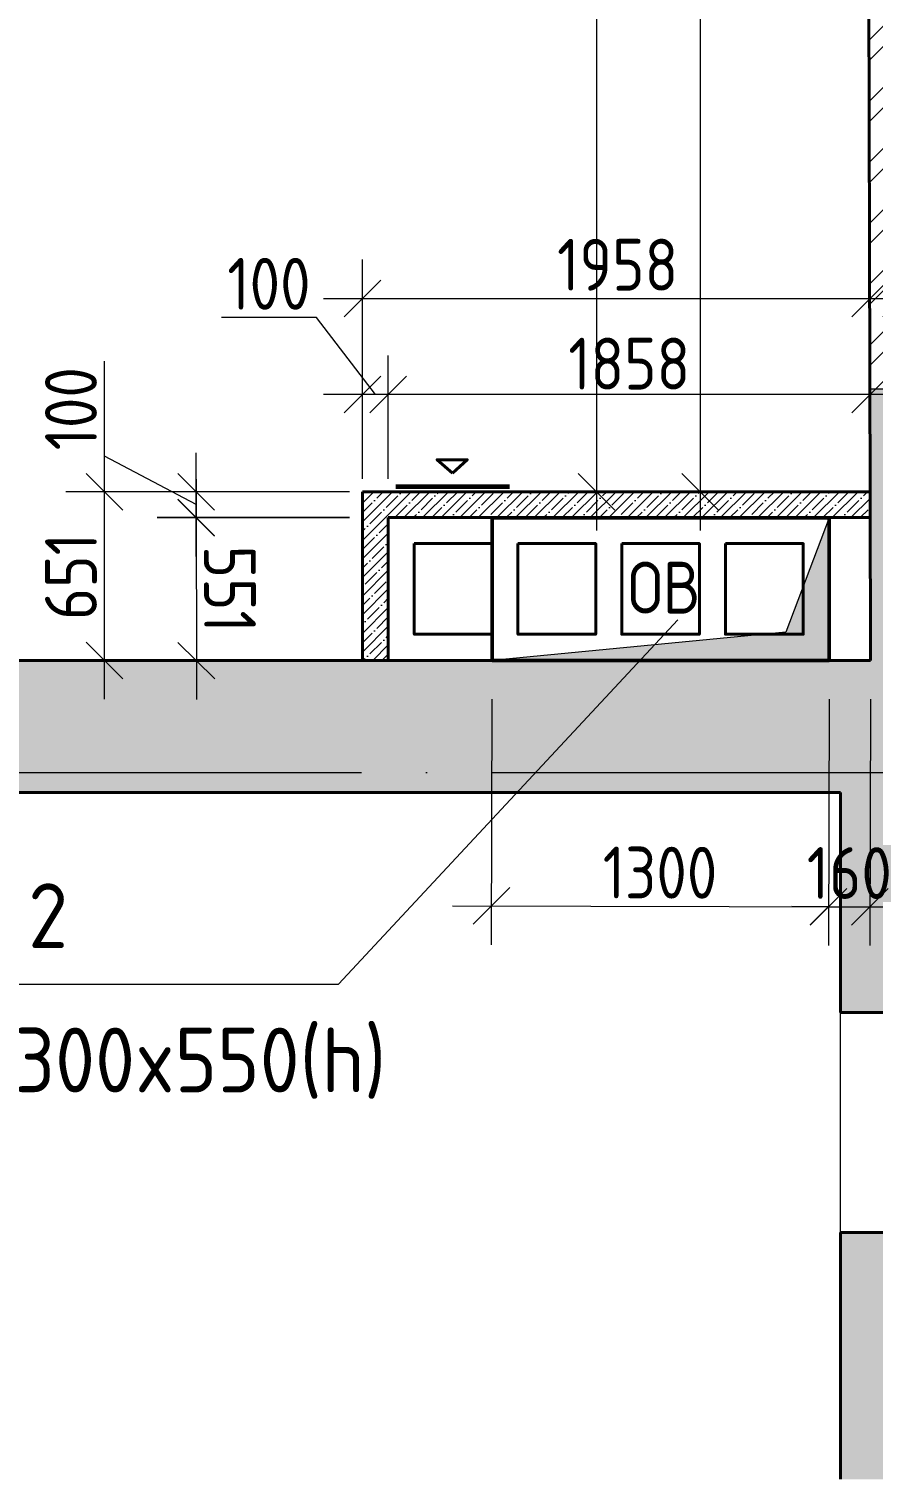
# Model space of a CAD drawing. Header units: millimetres. Extents: x 3050 to 430575, y -569542 to 36130.
# Drawn here: x 276551 to 279806, y -424731 to -419146 of the extents above; entities that cross this region are included whole.
import ezdxf

# ---------------------------------------------------------------- set-up
doc = ezdxf.new("R2010")
doc.units = ezdxf.units.MM
doc.linetypes.add('ADSK_Линия сетки', pattern=[25, 20, -2.5, 0, -2.5])
for name, color, linetype, lineweight in [('Марки', 7, 'Continuous', 20), ('Марки помещений', 7, 'Continuous', 20), ('Обобщенные модели', 7, 'Continuous', 18), ('Оси', 7, 'Continuous', 9), ('Размеры', 7, 'Continuous', 9), ('Стены внутренние', 7, 'Continuous', 18), ('Стены наружные', 7, 'Continuous', 18), ('Стены штриховка', 7, 'Continuous', 18), ('Узлы', 7, 'Continuous', 18)]:
    doc.layers.add(name, color=color, linetype=linetype, lineweight=lineweight)
doc.styles.add('GOST Common', font='GOST_Common.ttf', dxfattribs={"width": 0.9, "height": 200})
doc.styles.add('GOST Common_2', font='GOST_Common.ttf', dxfattribs={"width": 0.9, "height": 250})
doc.styles.add('ISOCPEUR_1', font='isocpeur.ttf', dxfattribs={"width": 0.9, "height": 250})
doc.dimstyles.new('ADSK_Основной_2_мм_Округление_до_1_мм', dxfattribs={"dimscale": 304.8, "dimtxt": 201.142999, "dimasz": 0.463911, "dimexe": 0.492126, "dimexo": 0.492126, "dimgap": 0.098425, "dimtad": 1, "dimdec": 0, "dimdsep": 46, "dimtxsty": 'GOST Common', "dimblk1": 'OBLIQUE', "dimblk2": 'OBLIQUE', "dimsah": 1, "dimcen": 0.09, "dimdle": 0.492126, "dimazin": 2, "dimtfac": 1, "dimtdec": 4, "dimtix": 1, "dimtmove": 0, "dimatfit": 3, "dimfxl": 1, "dimtvp": 1, "dimtolj": 1, "dimtzin": 0, "dimlwd": 20, "dimlwe": 20, "dimarcsym": 2})
doc.dimstyles.new('ADSK_Основной_2_мм_Округление_до_1_мм_1', dxfattribs={"dimscale": 304.8, "dimtxt": 201.142999, "dimasz": 0.463911, "dimexe": 0.492126, "dimexo": 0.492126, "dimgap": 0.098425, "dimtad": 1, "dimdec": 0, "dimdsep": 46, "dimtxsty": 'GOST Common', "dimblk1": 'OBLIQUE', "dimblk2": 'OBLIQUE', "dimsah": 1, "dimcen": 0.09, "dimdle": 0.492126, "dimazin": 2, "dimtfac": 1, "dimtdec": 4, "dimtix": 1, "dimtmove": 1, "dimatfit": 3, "dimfxl": 1, "dimtvp": 1, "dimtolj": 1, "dimtzin": 0, "dimlwd": 20, "dimlwe": 20, "dimarcsym": 2})

# ---------------------------------------------------------------- blocks, each defined once
blk = doc.blocks.new('_Oblique')
at = {"color": 0, "linetype": 'ByBlock', "lineweight": -2}
blk.add_line((-0.5, -0.5), (0.5, 0.5), dxfattribs=at)
blk = doc.blocks.new('*D10106')
at = {"layer": 'Defpoints', "color": 0, "transparency": 16777216}
for p in [(277936.6, -421031.6), (277196.2, -421583.6), (277836.6, -421582.7)]:
    blk.add_point(p, dxfattribs=at)
at = {"layer": 'Размеры', "color": 0, "lineweight": 20, "transparency": 16777216}
for p, q in [((277195.2, -420882.7), (277196.5, -421733.6)), ((277786.6, -421031.8), (277045.4, -421032.9)), ((277686.6, -421582.9), (277046.2, -421583.9))]:
    blk.add_line(p, q, dxfattribs=at)
at = {"layer": 'Размеры', "color": 0, "lineweight": 20, "transparency": 16777216, "xscale": 141.4, "yscale": 141.4, "zscale": 141.4}
for p, rotation in [((277195.4, -421032.7), 90.08814176504671), ((277196.2, -421583.6), 270.0881417650468)]:
    blk.add_blockref('_Oblique', p, dxfattribs=dict(at, rotation=rotation))
at = {"layer": 'Размеры', "color": 0, "lineweight": 20, "transparency": 16777216, "insert": (277325.8, -421308), "char_height": 200, "width": 560.473, "attachment_point": 5, "rotation": 270.0881, "style": 'GOST Common'}
blk.add_mtext('\\A1;551', dxfattribs=at)
blk = doc.blocks.new('*D11722')
at = {"layer": 'Defpoints', "color": 0, "lineweight": 40, "transparency": 16777216}
for p in [(279636.6, -421582.7), (279796.4, -421582.6), (279793.9, -422533.7)]:
    blk.add_point(p, dxfattribs=at)
at = {"layer": 'Размеры', "color": 0, "lineweight": 20, "transparency": 16777216}
for p, q in [((279636.2, -421732.7), (279633.7, -422683.2)), ((279796, -421732.6), (279793.5, -422683.7)), ((279634.1, -422533.2), (279492.7, -422532.9)), ((279634.1, -422533.2), (279793.9, -422533.7)), ((279793.9, -422533.7), (279935.3, -422534))]:
    blk.add_line(p, q, dxfattribs=at)
at = {"layer": 'Размеры', "color": 0, "lineweight": 20, "transparency": 16777216, "xscale": 141.4, "yscale": 141.4, "zscale": 141.4}
for p, rotation in [((279634.1, -422533.2), 359.8485505273595), ((279793.9, -422533.7), 179.8485505273595)]:
    blk.add_blockref('_Oblique', p, dxfattribs=dict(at, rotation=rotation))
at = {"layer": 'Размеры', "color": 0, "lineweight": 20, "transparency": 16777216, "insert": (279714.4, -422403.5), "char_height": 200, "width": 560.473, "attachment_point": 5, "rotation": 359.8486, "style": 'GOST Common'}
blk.add_mtext('\\A1;160', dxfattribs=at)
blk = doc.blocks.new('*D11723')
at = {"layer": 'Defpoints', "color": 0, "transparency": 16777216}
for p in [(277936.6, -421031.6), (277196.2, -421583.6), (277836.6, -421582.7)]:
    blk.add_point(p, dxfattribs=at)
at = {"layer": 'Размеры', "color": 0, "lineweight": 20, "transparency": 16777216}
for p, q in [((277195.2, -420882.7), (277196.5, -421733.6)), ((277786.6, -421031.8), (277045.4, -421032.9)), ((277686.6, -421582.9), (277046.2, -421583.9))]:
    blk.add_line(p, q, dxfattribs=at)
at = {"layer": 'Размеры', "color": 0, "lineweight": 20, "transparency": 16777216, "xscale": 141.4, "yscale": 141.4, "zscale": 141.4}
for p, rotation in [((277195.4, -421032.7), 90.08814176505051), ((277196.2, -421583.6), 270.0881417650505)]:
    blk.add_blockref('_Oblique', p, dxfattribs=dict(at, rotation=rotation))
at = {"layer": 'Размеры', "color": 0, "lineweight": 20, "transparency": 16777216, "insert": (277325.8, -421308), "char_height": 200, "width": 560.473, "attachment_point": 5, "rotation": 270.0881, "style": 'GOST Common'}
blk.add_mtext('\\A1;551', dxfattribs=at)
blk = doc.blocks.new('*D11724')
at = {"layer": 'Defpoints', "color": 0, "lineweight": 40, "transparency": 16777216}
for p in [(278336.6, -421582.7), (279636.6, -421582.6), (279634.1, -422533.5)]:
    blk.add_point(p, dxfattribs=at)
at = {"layer": 'Размеры', "color": 0, "lineweight": 20, "transparency": 16777216}
for p, q in [((278336.2, -421732.7), (278333.7, -422680.1)), ((279636.2, -421732.6), (279633.7, -422683.5)), ((278184.1, -422529.7), (279784.1, -422533.9))]:
    blk.add_line(p, q, dxfattribs=at)
at = {"layer": 'Размеры', "color": 0, "lineweight": 20, "transparency": 16777216, "xscale": 141.4, "yscale": 141.4, "zscale": 141.4}
for p, rotation in [((278334.1, -422530.1), 179.8485505273595), ((279634.1, -422533.5), 359.8485505273595)]:
    blk.add_blockref('_Oblique', p, dxfattribs=dict(at, rotation=rotation))
at = {"layer": 'Размеры', "color": 0, "lineweight": 20, "transparency": 16777216, "insert": (278984.4, -422401.8), "char_height": 200, "width": 560.473, "attachment_point": 5, "rotation": 359.8486, "style": 'GOST Common'}
blk.add_mtext('\\A1;1300', dxfattribs=at)
blk = doc.blocks.new('*D12210')
at = {"layer": 'Defpoints', "color": 0, "transparency": 16777216}
for p in [(279778.1, -415866.4), (279138.9, -420931.6), (279794.7, -420931.6)]:
    blk.add_point(p, dxfattribs=at)
at = {"layer": 'Размеры', "color": 0, "lineweight": 20, "transparency": 16777216}
for p, q in [((279138.9, -415716.4), (279138.9, -421081.6)), ((279628.1, -415866.4), (278988.9, -415866.4)), ((279644.7, -420931.6), (278988.9, -420931.6))]:
    blk.add_line(p, q, dxfattribs=at)
at = {"layer": 'Размеры', "color": 0, "lineweight": 20, "transparency": 16777216, "xscale": 141.4, "yscale": 141.4, "zscale": 141.4}
for p, rotation in [((279138.9, -415866.4), 90), ((279138.9, -420931.6), 270)]:
    blk.add_blockref('_Oblique', p, dxfattribs=dict(at, rotation=rotation))
at = {"layer": 'Размеры', "color": 0, "transparency": 16777216, "insert": (279011.4, -418058.5), "char_height": 200, "attachment_point": 5, "rotation": 90, "style": 'GOST Common'}
blk.add_mtext('\\A1;5065', dxfattribs=at)
blk = doc.blocks.new('*D12211')
at = {"layer": 'Defpoints', "color": 0, "transparency": 16777216}
for p in [(277936.6, -420556.1), (279794.7, -420931.6), (277936.6, -421031.6)]:
    blk.add_point(p, dxfattribs=at)
at = {"layer": 'Размеры', "color": 0, "lineweight": 20, "transparency": 16777216}
for p, q in [((277936.6, -420881.6), (277936.6, -420406.1)), ((279794.7, -420781.6), (279794.7, -420406.1)), ((279944.7, -420556.1), (277786.6, -420556.1))]:
    blk.add_line(p, q, dxfattribs=at)
at = {"layer": 'Размеры', "color": 0, "lineweight": 20, "transparency": 16777216, "xscale": 141.4, "yscale": 141.4, "zscale": 141.4, "rotation": 180}
blk.add_blockref('_Oblique', (277936.6, -420556.1), dxfattribs=at)
at = {"layer": 'Размеры', "color": 0, "lineweight": 20, "transparency": 16777216, "xscale": 141.4, "yscale": 141.4, "zscale": 141.4}
blk.add_blockref('_Oblique', (279794.7, -420556.1), dxfattribs=at)
at = {"layer": 'Размеры', "color": 0, "transparency": 16777216, "insert": (278865.7, -420437.3), "char_height": 200, "attachment_point": 5, "style": 'GOST Common'}
blk.add_mtext('\\A1;1858', dxfattribs=at)
blk = doc.blocks.new('*D12212')
at = {"layer": 'Defpoints', "color": 0, "transparency": 16777216}
for p in [(277836.6, -420556.1), (277836.6, -421031.6), (277936.6, -421031.6)]:
    blk.add_point(p, dxfattribs=at)
at = {"layer": 'Размеры', "color": 0, "lineweight": 20, "transparency": 16777216}
for p, q in [((277659.3, -420259.2), (277293.3, -420259.2)), ((277886.6, -420556.1), (277659.3, -420259.2)), ((277836.6, -420881.6), (277836.6, -420406.1)), ((277936.6, -420881.6), (277936.6, -420406.1)), ((278086.6, -420556.1), (277686.6, -420556.1))]:
    blk.add_line(p, q, dxfattribs=at)
at = {"layer": 'Размеры', "color": 0, "lineweight": 20, "transparency": 16777216, "xscale": 141.4, "yscale": 141.4, "zscale": 141.4, "rotation": 180}
blk.add_blockref('_Oblique', (277836.6, -420556.1), dxfattribs=at)
at = {"layer": 'Размеры', "color": 0, "lineweight": 20, "transparency": 16777216, "xscale": 141.4, "yscale": 141.4, "zscale": 141.4}
blk.add_blockref('_Oblique', (277936.6, -420556.1), dxfattribs=at)
at = {"layer": 'Размеры', "color": 0, "transparency": 16777216, "insert": (277476.3, -420129.2), "char_height": 200, "attachment_point": 5, "style": 'GOST Common'}
blk.add_mtext('\\A1;100', dxfattribs=at)
blk = doc.blocks.new('*D12213')
at = {"layer": 'Defpoints', "color": 0, "transparency": 16777216}
for p in [(277195.4, -420931.6), (277936.6, -420931.6), (277936.6, -421031.6)]:
    blk.add_point(p, dxfattribs=at)
at = {"layer": 'Размеры', "color": 0, "lineweight": 20, "transparency": 16777216}
for p, q in [((276842.7, -420794.3), (276842.7, -420428.3)), ((277195.4, -420981.6), (276842.7, -420794.3)), ((277195.4, -421181.6), (277195.4, -420781.6)), ((277786.6, -420931.6), (277045.4, -420931.6)), ((277786.6, -421031.6), (277045.4, -421031.6))]:
    blk.add_line(p, q, dxfattribs=at)
at = {"layer": 'Размеры', "color": 0, "lineweight": 20, "transparency": 16777216, "xscale": 141.4, "yscale": 141.4, "zscale": 141.4}
for p, rotation in [((277195.4, -420931.6), 90), ((277195.4, -421031.6), 270)]:
    blk.add_blockref('_Oblique', p, dxfattribs=dict(at, rotation=rotation))
at = {"layer": 'Размеры', "color": 0, "transparency": 16777216, "insert": (276712.7, -420611.3), "char_height": 200, "attachment_point": 5, "rotation": 90, "style": 'GOST Common'}
blk.add_mtext('\\A1;100', dxfattribs=at)
blk = doc.blocks.new('*D12214')
at = {"layer": 'Defpoints', "color": 0, "transparency": 16777216}
for p in [(276842.7, -420931.6), (277836.6, -420931.6), (277836.6, -421582.7)]:
    blk.add_point(p, dxfattribs=at)
at = {"layer": 'Размеры', "color": 0, "lineweight": 20, "transparency": 16777216}
for p, q in [((276842.7, -421732.7), (276842.7, -420781.6)), ((277686.6, -420931.6), (276692.7, -420931.6)), ((277686.6, -421582.7), (276692.7, -421582.7))]:
    blk.add_line(p, q, dxfattribs=at)
at = {"layer": 'Размеры', "color": 0, "lineweight": 20, "transparency": 16777216, "xscale": 141.4, "yscale": 141.4, "zscale": 141.4}
for p, rotation in [((276842.7, -420931.6), 90), ((276842.7, -421582.7), 270)]:
    blk.add_blockref('_Oblique', p, dxfattribs=dict(at, rotation=rotation))
at = {"layer": 'Размеры', "color": 0, "transparency": 16777216, "insert": (276712.7, -421259.1), "char_height": 200, "attachment_point": 5, "rotation": 90, "style": 'GOST Common'}
blk.add_mtext('\\A1;651', dxfattribs=at)
blk = doc.blocks.new('*D12215')
at = {"layer": 'Defpoints', "color": 0, "transparency": 16777216}
for p in [(279794.7, -420185.6), (277836.6, -420931.6), (279794.7, -420931.6)]:
    blk.add_point(p, dxfattribs=at)
at = {"layer": 'Размеры', "color": 0, "lineweight": 20, "transparency": 16777216}
for p, q in [((277836.6, -420781.6), (277836.6, -420035.6)), ((279794.7, -420781.6), (279794.7, -420035.6)), ((277686.6, -420185.6), (279944.7, -420185.6))]:
    blk.add_line(p, q, dxfattribs=at)
at = {"layer": 'Размеры', "color": 0, "lineweight": 20, "transparency": 16777216, "xscale": 141.4, "yscale": 141.4, "zscale": 141.4, "rotation": 180}
blk.add_blockref('_Oblique', (277836.6, -420185.6), dxfattribs=at)
at = {"layer": 'Размеры', "color": 0, "lineweight": 20, "transparency": 16777216, "xscale": 141.4, "yscale": 141.4, "zscale": 141.4}
blk.add_blockref('_Oblique', (279794.7, -420185.6), dxfattribs=at)
at = {"layer": 'Размеры', "color": 0, "transparency": 16777216, "insert": (278821.1, -420055.6), "char_height": 200, "attachment_point": 5, "style": 'GOST Common'}
blk.add_mtext('\\A1;1958', dxfattribs=at)
blk = doc.blocks.new('*D12222')
at = {"layer": 'Defpoints', "color": 0, "transparency": 16777216}
for p in [(279768.1, -413356.6), (278739.7, -420931.6), (279794.7, -420931.6)]:
    blk.add_point(p, dxfattribs=at)
at = {"layer": 'Размеры', "color": 0, "lineweight": 20, "transparency": 16777216}
for p, q in [((278739.7, -413206.6), (278739.7, -421081.6)), ((279618.1, -413356.6), (278589.7, -413356.6)), ((279644.7, -420931.6), (278589.7, -420931.6))]:
    blk.add_line(p, q, dxfattribs=at)
at = {"layer": 'Размеры', "color": 0, "lineweight": 20, "transparency": 16777216, "xscale": 141.4, "yscale": 141.4, "zscale": 141.4}
for p, rotation in [((278739.7, -413356.6), 90), ((278739.7, -420931.6), 270)]:
    blk.add_blockref('_Oblique', p, dxfattribs=dict(at, rotation=rotation))
at = {"layer": 'Размеры', "color": 0, "transparency": 16777216, "insert": (278493.9, -416965.2), "char_height": 200, "attachment_point": 5, "rotation": 90, "style": 'GOST Common'}
blk.add_mtext('\\A1;7575', dxfattribs=at)
blk = doc.blocks.new('*D12239')
at = {"layer": 'Defpoints', "color": 0, "transparency": 16777216}
for p in [(281308.7, -420185.6), (279914.4, -420803.5), (281308.7, -420803.5)]:
    blk.add_point(p, dxfattribs=at)
at = {"layer": 'Размеры', "color": 0, "lineweight": 20, "transparency": 16777216}
for p, q in [((279914.4, -420653.5), (279914.4, -420035.6)), ((281308.7, -420653.5), (281308.7, -420035.6)), ((279764.4, -420185.6), (281458.7, -420185.6))]:
    blk.add_line(p, q, dxfattribs=at)
at = {"layer": 'Размеры', "color": 0, "lineweight": 20, "transparency": 16777216, "xscale": 141.4, "yscale": 141.4, "zscale": 141.4, "rotation": 180}
blk.add_blockref('_Oblique', (279914.4, -420185.6), dxfattribs=at)
at = {"layer": 'Размеры', "color": 0, "lineweight": 20, "transparency": 16777216, "xscale": 141.4, "yscale": 141.4, "zscale": 141.4}
blk.add_blockref('_Oblique', (281308.7, -420185.6), dxfattribs=at)
at = {"layer": 'Размеры', "color": 0, "transparency": 16777216, "insert": (280655.3, -420055.6), "char_height": 200, "attachment_point": 5, "style": 'GOST Common'}
blk.add_mtext('\\A1;1394', dxfattribs=at)

msp = doc.modelspace()

# ---------------------------------------------------------------- hatches: boundary and pattern name
at = {"layer": 'Стены внутренние', "true_color": 0xc0c0c0}
h = msp.add_hatch(color=9, dxfattribs=at)
h.paths.add_polyline_path([(279796.43, -421582.62), (279916.43, -421582.62), (279913.65, -420535.99), (279793.65, -420536.31), (279795.12, -421088.35)])
h.paths.add_polyline_path([(279789.5, -418978.31), (279909.5, -418977.99), (279907.56, -418249.92), (279787.57, -418250.24), (279789.5, -418977.99)])
at = {"layer": 'Стены внутренние', "lineweight": 9}
h = msp.add_hatch(dxfattribs=at)
h.set_pattern_fill('FP_2', color=256, style=0, pattern_type=2)
h.set_pattern_definition([(45, (279438.2, -430621.87), (-117.8655, 117.8655), []), (45, (279516.77, -430621.87), (-117.8655, 117.8655), [])])
h.paths.add_polyline_path([(279793.65, -420536.31), (279913.65, -420535.99), (279909.5, -418977.99), (279789.5, -418978.31), (279791.07, -419569.54)])
h = msp.add_hatch(dxfattribs=at)
h.set_pattern_fill('ANSI35', color=256, scale=8, style=0)
h.set_pattern_definition([(45, (276643.797, -433950.685), (-35.92102, 35.92102), []), (45, (276679.72, -433950.685), (-35.92102, 35.92102), [63.5, -12.7, 0, -12.7])])
h.paths.add_polyline_path([(277836.61, -420931.57), (277836.61, -421582.66), (277936.61, -421582.66), (277936.61, -421031.57), (279794.96, -421031.57), (279794.7, -420931.57)])
at = {"layer": 'Стены наружные', "true_color": 0xc0c0c0}
msp.add_hatch(color=9, dxfattribs=at).paths.add_polyline_path([(273278.56, -422092.67), (280190.4, -422092.67), (280190.4, -421582.67), (273278.56, -421582.67)])
h = msp.add_hatch(color=9, dxfattribs=at)
h.paths.add_polyline_path([(280190.4, -430349.9), (280190.4, -429273.16), (279680.4, -429273.16), (279680.4, -430349.9), (279930.66, -430349.9)])
h.paths.add_polyline_path([(280122.22, -428423.16), (280190.4, -428423.16), (280190.4, -427415.86), (279680.4, -427415.86), (279680.4, -428423.16), (280100.88, -428423.16)])
h.paths.add_polyline_path([(280017.59, -426565.86), (280190.4, -426565.86), (280190.4, -425593.31), (279680.4, -425593.31), (279680.4, -426565.86), (279974.87, -426565.86)])
h.paths.add_polyline_path([(279930.66, -424743.31), (280190.4, -424743.31), (280190.4, -423791.2), (279680.4, -423791.2), (279680.4, -424743.31), (279854.89, -424743.31)])
h.paths.add_polyline_path([(279680.4, -422941.2), (280190.4, -422941.2), (280190.4, -422092.67), (279680.4, -422092.67), (279680.4, -422607.21)])
at = {"layer": 'Узлы', "lineweight": 50, "true_color": 0xf26722}
msp.add_hatch(color=30, dxfattribs=at).paths.add_polyline_path([(278986.61, -421581.59), (279636.61, -421582.67), (279636.61, -421032.67), (279470.22, -421473.52), (278336.61, -421582.67)])

# ---------------------------------------------------------------- linework, layer by layer
at = {"color": 18, "lineweight": 40, "true_color": 0x000000}
for p, q in [((277836.61, -421582.66), (277836.61, -420931.57)), ((277836.61, -420931.57), (279794.7, -420931.57)), ((277936.61, -421582.66), (277936.61, -421031.57)), ((277936.61, -421031.57), (279794.96, -421031.57))]:
    msp.add_line(p, q, dxfattribs=at)
at = {"color": 1, "lineweight": 40}
msp.add_lwpolyline([(278184.78, -420859.9), (278124.43, -420808.39), (278241.14, -420808.39), (278184.78, -420859.9)], dxfattribs=at)
at = {"color": 1, "lineweight": 60}
msp.add_lwpolyline([(277965.86, -420911.92), (278403.71, -420911.92)], dxfattribs=at)
at = {"color": 252, "lineweight": 40, "true_color": 0x939598}
for points in [[(278036.61, -421131.86), (278336.61, -421131.86), (278336.61, -421481.86), (278036.61, -421481.86)], [(278436.61, -421131.86), (278736.61, -421131.86), (278736.61, -421481.86), (278436.61, -421481.86)], [(278836.61, -421131.86), (279136.61, -421131.86), (279136.61, -421481.86), (278836.61, -421481.86)], [(279236.61, -421131.86), (279536.61, -421131.86), (279536.61, -421481.86), (279236.61, -421481.86)]]:
    msp.add_lwpolyline(points, close=True, dxfattribs=at)
at = {"layer": 'Марки', "color": 30, "true_color": 0xf26722}
for p in [(279053.34, -421425.6), (275244.52, -422832.2)]:
    msp.add_line(p, (277744.52, -422832.2), dxfattribs=at)
at = {"layer": 'Обобщенные модели', "color": 30, "true_color": 0xf26722}
msp.add_line((279724.69, -421032.67), (278824.69, -421032.67), dxfattribs=at)
at = {"layer": 'Оси', "linetype": 'ADSK_Линия сетки', "ltscale": 100}
msp.add_line((268333.38, -422015.13), (336561.32, -422015.13), dxfattribs=at)
at = {"layer": 'Стены внутренние', "lineweight": 40}
for p, q in [((279787.57, -418250.24), (279794.75, -420951.53)), ((279794.75, -420951.53), (279796.43, -421582.62)), ((278606.84, -421582.67), (278716.84, -421582.67))]:
    msp.add_line(p, q, dxfattribs=at)
at = {"layer": 'Стены внутренние'}
msp.add_line((279913.65, -420535.99), (279793.65, -420536.31), dxfattribs=at)
at = {"layer": 'Стены наружные', "lineweight": 40}
for p, q in [((278604.84, -421582.67), (273788.56, -421582.67)), ((279796.43, -421582.62), (278716.84, -421582.67)), ((273278.56, -422092.67), (279680.4, -422092.67)), ((279680.4, -422092.67), (279680.4, -422941.2)), ((279680.4, -422941.2), (280190.4, -422941.2)), ((279680.4, -423791.2), (279680.4, -424743.31)), ((280190.4, -423791.2), (279680.4, -423791.2))]:
    msp.add_line(p, q, dxfattribs=at)
at = {"layer": 'Стены наружные'}
msp.add_line((279680.4, -423791.2), (279680.4, -422941.2), dxfattribs=at)
at = {"layer": 'Стены штриховка'}
for p, q in [((279794.75, -420951.53), (279794.75, -420949.53)), ((278122.71, -421582.67), (278124.71, -421582.67))]:
    msp.add_line(p, q, dxfattribs=at)
at = {"layer": 'Узлы', "color": 30, "lineweight": 50, "true_color": 0xf26722}
for p, q in [((278336.61, -421582.67), (278336.61, -421032.67)), ((278336.61, -421032.67), (279636.61, -421032.67)), ((279636.61, -421032.67), (279636.61, -421582.67)), ((279636.61, -421582.67), (278336.61, -421582.67))]:
    msp.add_line(p, q, dxfattribs=at)
at = {"layer": 'Узлы', "color": 30, "true_color": 0xf26722}
for p, q in [((279636.61, -421032.67), (279470.22, -421473.52)), ((279636.61, -421582.67), (279636.61, -421032.67)), ((279470.22, -421473.52), (278336.61, -421582.67)), ((278336.61, -421582.67), (279636.61, -421582.67))]:
    msp.add_line(p, q, dxfattribs=at)

# ---------------------------------------------------------------- texts
at = {"layer": 'Марки', "color": 30, "lineweight": 40, "true_color": 0xf26722, "style": 'ISOCPEUR_1', "width": 0.9}
for s, p in [('2', (276547.79, -422693.18)), ('отверстие 1300x550(h)', (274855.79, -423250.03))]:
    msp.add_text(s, height=250, dxfattribs=at).set_placement(p)
at = {"layer": 'Марки помещений', "lineweight": 9, "insert": (278860.76, -421201.88), "char_height": 200, "width": 468.9872, "attachment_point": 1, "style": 'GOST Common_2'}
msp.add_mtext('ОВ', dxfattribs=at)

# ---------------------------------------------------------------- dimensions: what is measured, and where the dimension line sits
at = {"layer": 'Размеры', "color": 18, "true_color": 0x000000}
for base, p1, p2, picture, middle in [((278739.7, -420931.57), (279768.08, -413356.61), (279794.7, -420931.57), '*D12222', (278623.88, -416965.22)), ((279138.95, -420931.57), (279778.07, -415866.35), (279794.7, -420931.57), '*D12210', (279141.39, -418058.49)), ((277195.38, -420931.57), (277936.61, -421031.57), (277936.61, -420931.57), '*D12213', (276842.72, -420764.28)), ((276842.72, -420931.57), (277836.61, -421582.66), (277836.61, -420931.57), '*D12214', (276842.72, -421259.14))]:
    dim = msp.add_linear_dim(base=base, p1=p1, p2=p2, angle=90, dimstyle='ADSK_Основной_2_мм_Округление_до_1_мм_1', override={"dimpost": '<>'}, dxfattribs=at)
    dim.commit()
    dim.dimension.update_dxf_attribs({"geometry": picture, "text_midpoint": middle, "dimtype": 160})
for base, p1, p2, picture, middle in [((279794.7, -420185.59), (277836.61, -420931.57), (279794.7, -420931.57), '*D12215', (278821.08, -420185.59)), ((281308.73, -420185.59), (279914.36, -420803.52), (281308.73, -420803.52), '*D12239', (280655.26, -420185.59)), ((277836.61, -420556.11), (277936.61, -421031.57), (277836.61, -421031.57), '*D12212', (277629.32, -420259.18)), ((277936.61, -420556.11), (279794.7, -420931.57), (277936.61, -421031.57), '*D12211', (278865.66, -420567.28))]:
    dim = msp.add_linear_dim(base=base, p1=p1, p2=p2, dimstyle='ADSK_Основной_2_мм_Округление_до_1_мм_1', override={"dimpost": '<>'}, dxfattribs=at)
    dim.commit()
    dim.dimension.update_dxf_attribs({"geometry": picture, "text_midpoint": middle, "dimtype": 160})
at = {"layer": 'Размеры', "lineweight": 20}
for base, p1, p2, angle, picture, middle in [((277196.23, -421583.64), (277936.61, -421031.57), (277836.61, -421582.66), 270.08814, '*D10106', (277325.81, -421307.98)), ((277196.23, -421583.64), (277936.61, -421031.57), (277836.61, -421582.66), 270.08814, '*D11723', (277325.81, -421307.98)), ((279634.1, -422533.49), (278336.61, -421582.67), (279636.61, -421582.62), 359.84855, '*D11724', (278984.45, -422401.77)), ((279793.92, -422533.67), (279636.61, -421582.67), (279796.43, -421582.62), 359.84855, '*D11722', (279714.35, -422403.46))]:
    dim = msp.add_linear_dim(base=base, p1=p1, p2=p2, angle=angle, dimstyle='ADSK_Основной_2_мм_Округление_до_1_мм', override={"dimpost": '<>', "dimfxl": 1500}, dxfattribs=at)
    dim.commit()
    dim.dimension.update_dxf_attribs({"geometry": picture, "text_midpoint": middle})

doc.saveas('drawing.dxf')
